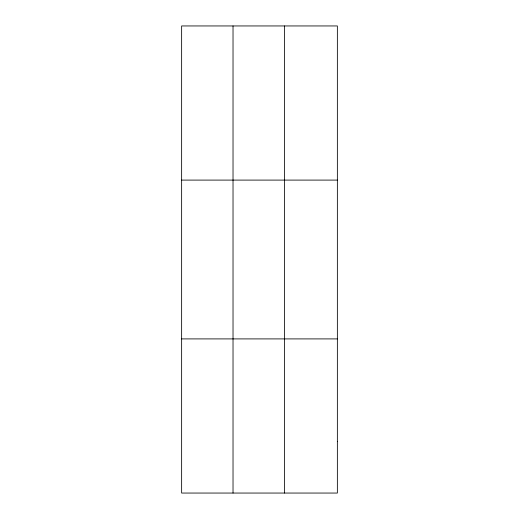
<?xml version="1.0" encoding="UTF-8"?>
<svg xmlns="http://www.w3.org/2000/svg" width="519" height="519" viewBox="0 0 519 519"><rect width="100%" height="100%" fill="white"/><g stroke="black" fill="none" stroke-linecap="round" stroke-linejoin="round"><path stroke-width="0.78" d="M233.025 25.95L233.025 493.05M284.418 25.95L284.418 493.05M181.637 180.093L337.363 180.093M181.637 338.907L337.363 338.907M337.363 441.669L337.363 493.05L181.637 493.05L181.637 25.95L337.363 25.95L337.363 441.669"/></g></svg>
